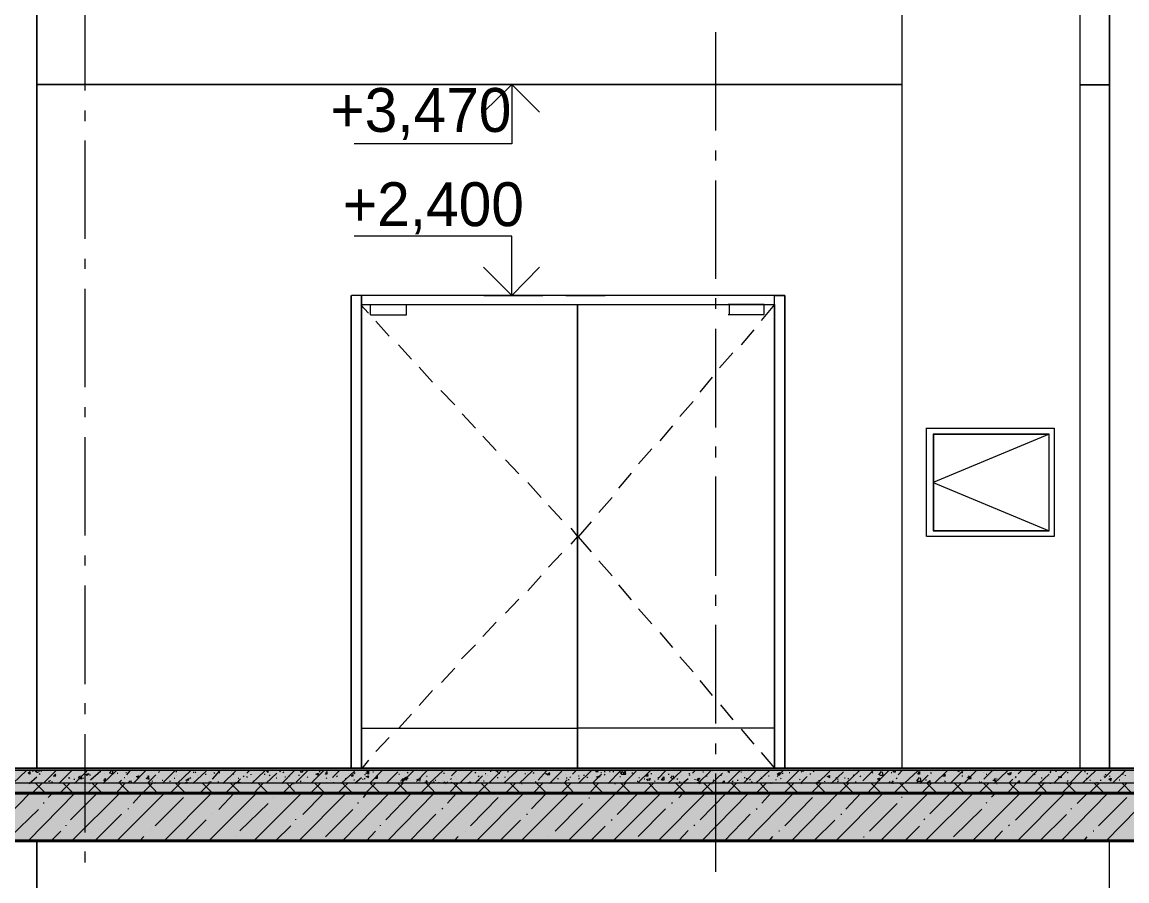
# Model space of a CAD drawing. Header units: millimetres. Extents: x -135211 to 49383, y -8033 to 228499.
# Drawn here: x -37917 to -32306, y 48081 to 52441 of the extents above; entities that cross this region are included whole.
import ezdxf

# ---------------------------------------------------------------- set-up
doc = ezdxf.new("R2010")
doc.units = ezdxf.units.MM
doc.layers.add('PDF _Геометрия', color=7, linetype='Continuous', true_color=0x1d1d1d)
doc.layers.add('PDF _Сплошная заливка', color=7, linetype='Continuous', true_color=0xffffff)
doc.layers.add('PDF _Текст', color=7, linetype='Continuous')

msp = doc.modelspace()

# ---------------------------------------------------------------- hatches: boundary and pattern name
at = {"layer": 'PDF _Сплошная заливка', "transparency": 33554559}
h = msp.add_hatch(color=256, dxfattribs=at)
h.paths.add_polyline_path([(-65546.2, 48285.5), (-65546.2, 48526.4), (-101294, 48526.4), (-101294, 48285.5)])
h.paths.add_polyline_path([(146.8, 48285.5), (146.8, 48526.4), (-22999.7, 48526.4), (-22999.7, 48285.5)])
h.paths.add_polyline_path([(-23351, 48285.5), (-23351, 48526.4), (-26352.2, 48526.4), (-26352.2, 48285.5)])
h.paths.add_polyline_path([(-26398.8, 48285.5), (-26398.8, 48526.4), (-44097.3, 48526.4), (-44097.3, 48285.5)])
h.paths.add_polyline_path([(-45350.3, 48285.5), (-45350.3, 48526.4), (-50899.8, 48526.4), (-50899.8, 48285.5)])
h.paths.add_polyline_path([(-50950.6, 48285.5), (-50950.6, 48526.4), (-65296.5, 48526.4), (-65296.5, 48285.5)])

# ---------------------------------------------------------------- linework, layer by layer
at = {"layer": 'PDF _Геометрия', "color": 7, "lineweight": 9}
for points in [[(-37596.9, 52094.7), (-37596.9, 52594.1)], [(-31901.3, 52535.5), (-29700.3, 52535.5), (-29700.3, 48526.7), (-43897.9, 48526.7)], [(-33446.8, 48652.6), (-33446.8, 52534.5), (-37845.5, 52534.5)], [(-32543.1, 48652.1), (-32543.1, 52534), (-33343.5, 52534)], [(-34394.4, 51890.9), (-34394.4, 52390.4)], [(-35429.7, 52124.3), (-35429.7, 51823.8), (-36230, 51823.8)], [(-35280.6, 52124.1), (-35581, 52124.1)], [(-35227.9, 52124.7), (-35431.1, 52124.7)], [(-34710.3, 52123.3), (-35222.7, 52123.3)], [(-37596.9, 51938), (-37596.9, 51993.1)], [(-37596.9, 51341.2), (-37596.9, 51840.6)], [(-34394.4, 51738.5), (-34394.4, 51789.3)], [(-34394.4, 51137.4), (-34394.4, 51636.9)], [(-35429.7, 51053.3), (-35429.7, 51353.9), (-36230, 51353.9)], [(-37596.9, 51188.7), (-37596.9, 51239.6)], [(-37596.9, 50587.6), (-37596.9, 51087.1)], [(-34094.6, 51052.8), (-34043.4, 51052.8), (-34043.4, 48652.6), (-34043.4, 51052.8), (-36244.5, 51052.8)], [(-36193.1, 48855.5), (-36193.1, 48652.3), (-36193.1, 51006), (-36193.1, 51052.6), (-36243.7, 51052.6)], [(-34096.1, 48653.1), (-34096.1, 51053.3), (-36195.7, 51053.3)], [(-36193.1, 51052.6), (-36193.1, 48652.3)], [(-35271.8, 51051.9), (-35572.2, 51051.9)], [(-35157.8, 51053), (-35428.4, 51053)], [(-34955.9, 51052.3), (-35154.9, 51052.3)], [(-34394.4, 50985), (-34394.4, 51040)], [(-36196.1, 51005.7), (-36158, 50963.4)], [(-36195.7, 51006.7), (-34096.1, 51006.7), (-34163.6, 50926.3)], [(-36193, 48652.2), (-35096.3, 48652.2), (-35096.3, 48855.4), (-35096.3, 51005.9), (-35096.3, 48855.4), (-35096.3, 48652.2)], [(-35096.3, 51005.9), (-36193, 51005.9)], [(-36149.2, 51006.7), (-36149.2, 50955.9)], [(-36146.9, 50955.3), (-35965, 50955.3), (-35965, 51006.1), (-36146.9, 51006.1)], [(-35099.4, 51006.7), (-34096.1, 51006.7), (-34096.1, 48653.1), (-34096.1, 48856.2), (-35099.4, 48856.2)], [(-34331.1, 50956.4), (-34148.7, 50956.4), (-34148.7, 51007.2), (-34331.1, 51007.2)], [(-34324.2, 50954.7), (-34324.2, 51005.5)], [(-36120.7, 50922.3), (-36052.7, 50846.1)], [(-34394.4, 50383.9), (-34394.4, 50883.4)], [(-34201.4, 50879.6), (-34265.2, 50803.3)], [(-36006.1, 50802.7), (-35938.6, 50730.7)], [(-34306.7, 50762), (-34374.6, 50685.8)], [(-35900.9, 50689.6), (-35833.4, 50613.5)], [(-34412, 50639.1), (-34475.6, 50562.9)], [(-35791.1, 50570.1), (-35719.3, 50498.1)], [(-34508.5, 50515), (-34576.3, 50438.8)], [(-37596.9, 50435.2), (-37596.9, 50486)], [(-35681.7, 50451.7), (-35614, 50379.7)], [(-34613.8, 50392.1), (-34677.3, 50315.9)], [(-35576.4, 50338.6), (-35508.7, 50266.7)], [(-33324, 49830.5), (-33324, 50380.9)], [(-33322.3, 50380.4), (-32674.7, 50380.4), (-32674.7, 49830.1), (-33322.3, 49830.1)], [(-33289.3, 49858.9), (-32701, 49858.9), (-32701, 50350), (-33289.3, 50350), (-32701, 50350), (-33289.3, 50350)], [(-33288.9, 50349.8), (-33288.9, 49858.8)], [(-32701, 49858.9), (-32701, 50350)], [(-37596.9, 49834.1), (-37596.9, 50333.6)], [(-34394.4, 50231.5), (-34394.4, 50286.5)], [(-34719, 50274.6), (-34786.7, 50198.4)], [(-35462.5, 50219.1), (-35394.6, 50147.1)], [(-34824.3, 50151.7), (-34887.7, 50075.4)], [(-34394.4, 49630.3), (-34394.4, 50134.1)], [(-35348.5, 50103.7), (-35280.6, 50027.5)], [(-34920.9, 50027.5), (-34988.4, 49951.3)], [(-35243.3, 49986.4), (-35175.3, 49914.5)], [(-35026.1, 49904.6), (-35093.6, 49828.4), (-35026.1, 49752.2)], [(-35130, 49871.4), (-35096.3, 49829.1), (-35130, 49791)], [(-37596.9, 49681.7), (-37596.9, 49732.5)], [(-35175.3, 49745.1), (-35243.3, 49673.2)], [(-34988.4, 49705.8), (-34920.9, 49629.6)], [(-35280.6, 49629.6), (-35348.5, 49553.4)], [(-37596.9, 49080.6), (-37596.9, 49580.1)], [(-34887.7, 49584.4), (-34824.3, 49508.2)], [(-35394.6, 49512.1), (-35462.5, 49440.2)], [(-34394.4, 49477.9), (-34394.4, 49533)], [(-34786.7, 49461.8), (-34719, 49385.6)], [(-35508.7, 49394.7), (-35576.4, 49322.7)], [(-34677.3, 49342.2), (-34613.8, 49266.1)], [(-34394.4, 48881.1), (-34394.4, 49380.6)], [(-35614, 49280.3), (-35685.8, 49208.3)], [(-34576.3, 49219.6), (-34508.5, 49143.4)], [(-35719.3, 49160.4), (-35786.9, 49088.4)], [(-35833.4, 49047.2), (-35900.9, 48971)], [(-34475.6, 49098.3), (-34412, 49022.1)], [(-37596.9, 48928.2), (-37596.9, 48983.3)], [(-34370.4, 48974.5), (-34306.7, 48898.3)], [(-35938.6, 48927.3), (-36006.1, 48855.4)], [(-37596.9, 48327.1), (-37596.9, 48826.6)], [(-35096.3, 48855.4), (-36193, 48855.4)], [(-34265.2, 48851.9), (-34201.4, 48775.7)], [(-36052.7, 48810), (-36120.7, 48737.9)], [(-34394.4, 48724.4), (-34394.4, 48779.5)], [(-34163.6, 48733.5), (-34096.1, 48653.1), (-35099.4, 48653.1)], [(-29700.3, 48526.7), (-29700.3, 48577.5), (-29700.3, 48641), (-29700.3, 48649.5), (-29700.3, 48653.7), (-43897.9, 48653.7)], [(-36158, 48694.3), (-36191.9, 48651.9)], [(-29700.3, 48649.5), (-43897.9, 48649.5)], [(-29700.3, 48641), (-43897.9, 48641)], [(-34394.4, 48127.5), (-34394.4, 48627)], [(-29700.3, 48577.5), (-43897.9, 48577.5)], [(-37307.4, 48284.3), (-38404.1, 48284.3)], [(-37842.6, 45155.1), (-37842.6, 47872.9), (-37842.6, 48283.6), (-37842.6, 45155.1), (-38342.3, 45155.1)], [(-37842.2, 45155), (-32393.9, 45155), (-32393.9, 48283.5), (-37842.2, 48283.5)], [(-37842.2, 47872.8), (-32393.9, 47872.8), (-32393.9, 48283.5)], [(-32797.5, 48285.1), (-33297.1, 48285.1)], [(-37596.9, 48174.7), (-37596.9, 48229.8)]]:
    msp.add_lwpolyline(points, dxfattribs=at)
at = {"layer": 'PDF _Геометрия', "color": 7, "lineweight": 40}
for points in [[(-44096.1, 52535.2), (-26646.9, 52535.2), (-26646.9, 48526.4), (-44096.1, 48526.4)], [(-44096.1, 48285.1), (-26646.9, 48285.1), (-26646.9, 45156.8), (-50648.6, 45156.8)]]:
    msp.add_lwpolyline(points, dxfattribs=at)
at = {"layer": 'PDF _Геометрия', "color": 7, "lineweight": 9}
for points in [[(-37842.6, 52123.2), (-37842.6, 52533.9), (-37842.6, 48651.9)], [(-32393.9, 52533.8), (-32393.9, 52123.2), (-32542.4, 52123.2), (-32393.9, 52123.2), (-32393.9, 48651.8)], [(-33446.8, 52123.9), (-37845.5, 52123.9)], [(-36245.7, 51053), (-36245.7, 48652.8)], [(-32701, 49858.9), (-32701, 50350), (-33289.3, 50104.4), (-32701, 49858.9), (-33289.3, 49858.9)], [(-33288.9, 49858.8), (-33288.9, 50349.8)]]:
    msp.add_lwpolyline(points, close=True, dxfattribs=at)
at = {"layer": 'PDF _Геометрия', "color": 7, "lineweight": 18}
for points in [[(-35429.7, 52124.3), (-35573.7, 51984.6)], [(-35429.3, 52124.2), (-35289.4, 51984.4)], [(-35429.7, 51053.3), (-35573.7, 51197.3)], [(-35429.3, 51053.1), (-35289.4, 51197.1)]]:
    msp.add_lwpolyline(points, dxfattribs=at)
at = {"layer": 'PDF _Геометрия', "lineweight": 9}
for points in [[(-37963.1, 48577.4), (-37895.3, 48640.9)], [(-37880.6, 48575.7), (-37842.6, 48609.5)], [(-37864.3, 48636.3), (-37860.2, 48640.6)], [(-37850.8, 48640.4), (-37842.6, 48631.9)], [(-37846.7, 48639.2), (-37842.6, 48639.2)], [(-37837.9, 48630.6), (-37833.8, 48639.1)], [(-37829.2, 48639), (-37825.1, 48639)], [(-37829.2, 48622.1), (-37825.1, 48626.3)], [(-37820.4, 48640.1), (-37816.3, 48640.1)], [(-37809.3, 48577.1), (-37746.1, 48640.6)], [(-37759, 48615.3), (-37746.1, 48615.3), (-37750.2, 48623.7)], [(-37754.3, 48614), (-37746.1, 48622.5)], [(-37730.4, 48576.4), (-37667.1, 48639.9)], [(-37680, 48601.8), (-37675.9, 48606.1)], [(-37680, 48606.1), (-37675.9, 48601.8)], [(-37653.7, 48597.4), (-37649.6, 48597.4)], [(-37651.5, 48575.5), (-37588.2, 48639.1)], [(-37631.5, 48602.5), (-37623.3, 48615.2)], [(-37627.4, 48601.2), (-37614.5, 48601.2), (-37618.6, 48613.9)], [(-37609.8, 48601.1), (-37605.7, 48605.3)], [(-37596.4, 48623.4), (-37588.2, 48619.1), (-37588.2, 48614.8)], [(-37592.3, 48622), (-37579.4, 48626.3), (-37583.5, 48617.8)], [(-37574.7, 48622), (-37570.6, 48617.7)], [(-37569, 48594.2), (-37518, 48640.8)], [(-37548.4, 48615.6), (-37544.3, 48615.6)], [(-37506.6, 48576.5), (-37439, 48640)], [(-37504.6, 48594), (-37491.6, 48589.7), (-37495.8, 48602.4)], [(-37500.4, 48627.9), (-37500.4, 48627.9)], [(-37499.9, 48592.7), (-37491.6, 48601.2)], [(-37473.6, 48630.5), (-37456.5, 48626.2), (-37456.5, 48638.9)], [(-37473.5, 48630.6), (-37465.3, 48639), (-37469.4, 48639)], [(-37434.3, 48628.4), (-37430.2, 48628.4)], [(-37399.2, 48605.7), (-37395.1, 48605.7)], [(-37390.5, 48632.2), (-37386.4, 48632.2)], [(-37385.9, 48619.3), (-37368.8, 48640.5)], [(-37353.4, 48576.2), (-37289.8, 48639.7)], [(-37337.9, 48610.4), (-37324.9, 48614.6), (-37329.1, 48601.9)], [(-37333.2, 48609.2), (-37324.9, 48600.7)], [(-37289.4, 48602.6), (-37272.3, 48598.4), (-37276.4, 48615.4)], [(-37285.2, 48601.4), (-37272.3, 48614.1)], [(-37279.6, 48576.9), (-37237.2, 48619.2)], [(-37228.4, 48606.4), (-37228.4, 48606.4)], [(-37223.8, 48631.7), (-37219.6, 48636)], [(-37204.3, 48577.1), (-37140.7, 48640.7)], [(-37144.8, 48602.5), (-37140.7, 48602.5)], [(-37136, 48636.3), (-37131.9, 48636.3)], [(-37131.9, 48618.2), (-37131.9, 48618.2)], [(-37129.5, 48576.4), (-37061.7, 48639.8)], [(-37083.5, 48593.4), (-37070.5, 48601.8), (-37074.6, 48589.1)], [(-37065.8, 48606), (-37061.7, 48601.7)], [(-37050.6, 48575.6), (-36982.8, 48639)], [(-37048.3, 48632.4), (-37044.2, 48632.4)], [(-37039.5, 48635.3), (-37035.4, 48631.1)], [(-37026.6, 48614.1), (-37026.6, 48614.1)], [(-36986.9, 48623.3), (-36982.8, 48623.3)], [(-36956.4, 48621.8), (-36956.4, 48621.8)], [(-36950.4, 48597.2), (-36912.6, 48639.5)], [(-36943, 48631.4), (-36938.9, 48627.1)], [(-36916.7, 48631.1), (-36912.6, 48631.1)], [(-36896.9, 48575.2), (-36833.6, 48638.7)], [(-36859.9, 48596.7), (-36859.9, 48596.7)], [(-36851.1, 48638.9), (-36851.1, 48638.9)], [(-36846.5, 48626.2), (-36842.4, 48621.9)], [(-36828.6, 48577.4), (-36807.3, 48598.6)], [(-36820.2, 48602.9), (-36816, 48602.9)], [(-36793.9, 48611.1), (-36789.7, 48615.3)], [(-36776.3, 48606.7), (-36772.2, 48610.9)], [(-36775.8, 48627.8), (-36763.4, 48640.5)], [(-36754.6, 48623.4), (-36754.6, 48619.2)], [(-36751.9, 48576.2), (-36684.4, 48639.7)], [(-36710.8, 48618.8), (-36710.8, 48618.8)], [(-36684.4, 48619.8), (-36684.4, 48624)], [(-36678.1, 48576.8), (-36623, 48627.6)], [(-36675.7, 48639.6), (-36675.7, 48639.6)], [(-36675.2, 48639.5), (-36666.9, 48631), (-36666.9, 48639.5)], [(-36662.3, 48619.4), (-36658.1, 48615.2)], [(-36627.2, 48605.2), (-36623, 48605.2)], [(-36609.6, 48640.1), (-36605.5, 48635.9)], [(-36605.5, 48638.9), (-36605.5, 48638.9)], [(-36598.7, 48575.9), (-36535.3, 48639.4)], [(-36592.1, 48631.4), (-36587.9, 48635.7)], [(-36583.3, 48610.2), (-36579.1, 48610.2)], [(-36561.6, 48614.2), (-36561.6, 48610)], [(-36524.4, 48581.8), (-36465.1, 48641.1)], [(-36513.1, 48618), (-36509, 48618)], [(-36504.3, 48634.8), (-36500.2, 48639)], [(-36503.9, 48634.7), (-36491.4, 48634.7), (-36491.4, 48639)], [(-36469.2, 48610.3), (-36465.1, 48606.1)], [(-36449.7, 48576.8), (-36386.1, 48640.3)], [(-36424.9, 48623.7), (-36412.4, 48627.9), (-36416.6, 48619.4)], [(-36420.8, 48622.5), (-36412.4, 48618.2)], [(-36412.4, 48598.2), (-36412.4, 48598.2)], [(-36407.8, 48636.3), (-36403.7, 48636.3)], [(-36372.7, 48605.1), (-36368.6, 48600.8)], [(-36341, 48605.7), (-36307.1, 48639.5)], [(-36337.6, 48611.4), (-36333.5, 48611.4)], [(-36320.1, 48610), (-36315.9, 48614.2)], [(-36296, 48575.2), (-36228.2, 48638.7)], [(-36276.2, 48601.1), (-36272.1, 48601.1)], [(-36232.3, 48624.2), (-36228.2, 48628.4)], [(-36228.2, 48631.5), (-36228.2, 48627.3)], [(-36227, 48577.3), (-36193.1, 48606.9)], [(-36188.5, 48598.4), (-36184.3, 48598.4)], [(-36179.7, 48601.3), (-36175.5, 48601.3)], [(-36175.5, 48618.3), (-36175.5, 48622.5)], [(-36166.3, 48636.2), (-36158, 48640.4), (-36158, 48623.5), (-36170.5, 48627.8)], [(-36170.5, 48610.8), (-36158, 48615.1), (-36162.2, 48606.6)], [(-36166.3, 48626.6), (-36158, 48639.2)], [(-36166.3, 48609.6), (-36158, 48605.4)], [(-36151.6, 48577.5), (-36087.8, 48640.9)], [(-36135.8, 48634.8), (-36131.7, 48634.8)], [(-36114.1, 48610.4), (-36114.1, 48610.4)], [(-36067.9, 48575.5), (-36008.8, 48634.7)], [(-36004.2, 48623.1), (-36000.1, 48623.1)], [(-35993.1, 48575.9), (-35929.9, 48639.4)], [(-35960.4, 48628.2), (-35956.2, 48632.4)], [(-35960.4, 48602.8), (-35956.2, 48602.8)], [(-35914.6, 48586.1), (-35859.7, 48641.1)], [(-35911.9, 48598), (-35903.5, 48589.5)], [(-35907.3, 48596.7), (-35894.8, 48600.9), (-35899, 48588.2)], [(-35886, 48638.9), (-35886, 48638.9)], [(-35863.9, 48613.3), (-35859.7, 48613.3)], [(-35848.2, 48576.8), (-35780.7, 48640.3)], [(-35776.1, 48627.5), (-35771.9, 48627.5)], [(-35741, 48596.3), (-35736.8, 48600.6)], [(-35735.6, 48615.4), (-35710.5, 48640.8)], [(-35719.3, 48611.2), (-35719.3, 48611.2)], [(-35710.5, 48597.3), (-35710.5, 48597.3)], [(-35695, 48576.5), (-35631.5, 48640.1)], [(-35684.2, 48640.5), (-35684.2, 48640.5)], [(-35618.2, 48632.5), (-35614, 48628.4)], [(-35617.2, 48576), (-35578.9, 48614.1)], [(-35600.6, 48610.1), (-35596.5, 48614.3)], [(-35565.6, 48626.6), (-35561.4, 48626.6)], [(-35552.6, 48618.1), (-35552.6, 48618.1)], [(-35545.9, 48577.5), (-35482.4, 48640.9)], [(-35539.2, 48639.1), (-35535, 48639.1)], [(-35512.9, 48641.2), (-35508.7, 48641.2)], [(-35508.3, 48639.9), (-35499.9, 48631.4)], [(-35504.1, 48632.6), (-35499.9, 48641.1)], [(-35504.1, 48606.1), (-35499.9, 48606.1)], [(-35495.4, 48628.3), (-35491.2, 48628.3)], [(-35471.2, 48576.7), (-35403.4, 48640.1)], [(-35464.8, 48609.9), (-35464.8, 48605.7)], [(-35451.5, 48636.4), (-35447.3, 48636.4)], [(-35412.2, 48619.1), (-35412.2, 48619.1)], [(-35392.3, 48575.9), (-35324.5, 48639.4)], [(-35363.8, 48627), (-35359.6, 48622.8)], [(-35350.8, 48631.2), (-35350.8, 48631.2)], [(-35319.9, 48626.6), (-35315.7, 48630.8)], [(-35296.3, 48593.3), (-35254.3, 48639.9)], [(-35258.5, 48627.2), (-35254.3, 48627.2)], [(-35253.9, 48624.1), (-35245.5, 48619.8)], [(-35249.3, 48622.7), (-35236.7, 48631.2)], [(-35240.9, 48618.5), (-35236.7, 48627)], [(-35239, 48575.6), (-35175.3, 48639.1)], [(-35197.1, 48601.2), (-35192.8, 48601.2)], [(-35157.8, 48622), (-35157.8, 48622)], [(-35153.2, 48605), (-35149, 48605)], [(-35140.2, 48593.4), (-35140.2, 48597.6)], [(-35135.6, 48606), (-35131.4, 48610.2)], [(-35122, 48623.9), (-35105.1, 48640.8)], [(-35093.6, 48576.5), (-35026.1, 48640)], [(-35091.8, 48615.2), (-35087.6, 48615.2)], [(-35091.8, 48602.5), (-35087.6, 48598.3)], [(-35065.5, 48618), (-35061.2, 48618)], [(-35047.9, 48605.1), (-35043.7, 48609.3)], [(-35019.9, 48577.2), (-34973.5, 48623.8)], [(-35008.6, 48639.8), (-35008.6, 48639.8)], [(-35004, 48636.7), (-34999.8, 48640.9)], [(-35003.7, 48636.6), (-34991, 48636.6), (-34995.3, 48640.8)], [(-34999.5, 48611.2), (-34991, 48607)], [(-34994.9, 48609.9), (-34982.3, 48614.2), (-34986.5, 48605.7)], [(-34982.3, 48618.4), (-34982.3, 48614.2)], [(-34977.7, 48632.2), (-34973.5, 48632.2)], [(-34973.5, 48615.3), (-34973.5, 48615.3)], [(-34960.2, 48636.3), (-34955.9, 48636.3)], [(-34960.2, 48619.3), (-34955.9, 48623.6)], [(-34940.3, 48576.2), (-34877, 48639.7)], [(-34933.8, 48636), (-34929.6, 48636)], [(-34916.3, 48635.9), (-34912.1, 48635.9)], [(-34881.2, 48635.5), (-34877, 48631.3)], [(-34881.2, 48611.3), (-34877, 48611.3)], [(-34876.7, 48623.9), (-34868.2, 48636.6), (-34872.4, 48632.4)], [(-34872.1, 48622.6), (-34859.4, 48622.6), (-34863.7, 48635.3)], [(-34867.6, 48623.7), (-34850.7, 48623.7), (-34854.9, 48640.6)], [(-34863.3, 48622.5), (-34850.7, 48639.5)], [(-34861.4, 48575.5), (-34798, 48638.9)], [(-34819.8, 48630.7), (-34815.6, 48630.7)], [(-34791.3, 48577.1), (-34727.8, 48640.6)], [(-34784.7, 48606.1), (-34780.5, 48606.1)], [(-34758.4, 48598.6), (-34754.1, 48598.6)], [(-34749.3, 48615.3), (-34736.6, 48615.3), (-34740.8, 48623.8)], [(-34745.1, 48614.1), (-34736.6, 48622.6)], [(-34745.1, 48598.4), (-34736.6, 48589.9)], [(-34740.5, 48597.1), (-34727.8, 48601.4), (-34732.1, 48588.6)], [(-34723.3, 48626.7), (-34719, 48626.7)], [(-34688.2, 48606.4), (-34684, 48606.4)], [(-34688.2, 48597.8), (-34684, 48597.8)], [(-34686.9, 48601.8), (-34648.9, 48639.9)], [(-34684, 48600.9), (-34684, 48600.9)], [(-34637.7, 48575.6), (-34569.9, 48639.1)], [(-34635.5, 48623.9), (-34631.3, 48623.9)], [(-34622.2, 48602.6), (-34613.8, 48615.3)], [(-34617.7, 48601.4), (-34605, 48601.4), (-34609.2, 48614)], [(-34596.2, 48610.9), (-34596.2, 48610.9)], [(-34591.7, 48601.1), (-34587.4, 48596.9)], [(-34569.9, 48617.9), (-34569.9, 48617.9)], [(-34564.5, 48576.4), (-34534.8, 48601.9)], [(-34534.8, 48618.7), (-34534.8, 48618.7)], [(-34530.3, 48627.1), (-34526, 48627.1)], [(-34526, 48615.6), (-34526, 48619.9)], [(-34512.4, 48628.1), (-34499.7, 48640.8)], [(-34508.5, 48623.9), (-34508.5, 48623.9)], [(-34499.7, 48598.4), (-34499.7, 48594.2)], [(-34484.4, 48575.3), (-34420.7, 48638.8)], [(-34477.6, 48602.4), (-34473.4, 48598.1)], [(-34460.1, 48635), (-34455.8, 48635)], [(-34442.5, 48614.7), (-34438.3, 48614.7)], [(-34414.5, 48577.1), (-34359.3, 48627.9)], [(-34412, 48635.7), (-34412, 48635.7)], [(-34368.1, 48618.3), (-34368.1, 48614.1)], [(-34341.8, 48609.6), (-34341.8, 48609.6)], [(-34335.3, 48576.2), (-34271.6, 48639.7)], [(-34333, 48639.1), (-34333, 48639.1)], [(-34332.7, 48639), (-34324.2, 48630.6)], [(-34328.5, 48631.8), (-34324.2, 48640.2)], [(-34267, 48635.4), (-34262.8, 48635.4)], [(-34252.1, 48579.7), (-34192.6, 48638.9)], [(-34249.5, 48605.6), (-34245.3, 48605.6)], [(-34236.5, 48598.2), (-34236.5, 48602.5)], [(-34223.2, 48596.9), (-34218.9, 48592.7)], [(-34189.9, 48577.1), (-34122.4, 48640.6)], [(-34166.3, 48609), (-34166.3, 48609)], [(-34161.8, 48602.8), (-34157.5, 48602.8)], [(-34140, 48614.2), (-34140, 48614.2)], [(-34126.7, 48614), (-34122.4, 48614)], [(-34122.4, 48615.2), (-34122.4, 48615.2)], [(-34087.3, 48592.5), (-34087.3, 48596.8)], [(-34082.5, 48623.2), (-34069.8, 48631.6), (-34074, 48618.9)], [(-34082, 48611.5), (-34052.2, 48641.1)], [(-34078.3, 48622), (-34069.8, 48617.8)], [(-34065.3, 48624.3), (-34061, 48624.3)], [(-34065.3, 48603.1), (-34061, 48598.8)], [(-34056.5, 48628.4), (-34052.2, 48628.4)], [(-34036.6, 48576.9), (-33973.3, 48640.4)], [(-34021.4, 48632.3), (-34017.1, 48632.3)], [(-33968.7, 48597.9), (-33964.5, 48593.7)], [(-33963.5, 48577.6), (-33929.4, 48611.4)], [(-33960, 48634.8), (-33955.7, 48639)], [(-33951.2, 48640.1), (-33946.9, 48640.1)], [(-33916.1, 48624), (-33911.8, 48624)], [(-33898.6, 48635.3), (-33894.3, 48639.6)], [(-33878.7, 48575.3), (-33815.3, 48638.8)], [(-33828.1, 48611.5), (-33815.3, 48615.7), (-33819.6, 48607.3)], [(-33823.9, 48610.3), (-33815.3, 48606.1)], [(-33808.6, 48575.8), (-33745.1, 48635)], [(-33784.5, 48602.7), (-33780.2, 48607)], [(-33775.7, 48598.4), (-33771.5, 48598.4)], [(-33740.6, 48605.3), (-33736.4, 48605.3)], [(-33733.9, 48576.2), (-33666.2, 48639.7)], [(-33723.1, 48600.9), (-33718.8, 48600.9)], [(-33696.8, 48615.7), (-33692.5, 48620)], [(-33661.7, 48611.2), (-33657.4, 48615.4)], [(-33646.7, 48589.4), (-33596, 48640.2)], [(-33639.8, 48623.7), (-33639.8, 48623.7)], [(-33600.3, 48627.5), (-33596, 48631.7)], [(-33580.6, 48575.9), (-33517, 48639.4)], [(-33573.7, 48598.7), (-33560.9, 48602.9), (-33565.2, 48590.2)], [(-33569.4, 48597.5), (-33560.9, 48589.1)], [(-33564.9, 48619.8), (-33552.1, 48636.7)], [(-33560.4, 48618.5), (-33543.3, 48618.5), (-33547.6, 48635.5)], [(-33547.6, 48627), (-33543.3, 48627)], [(-33503.7, 48632), (-33499.5, 48632)], [(-33490.7, 48634.9), (-33490.7, 48639.2)], [(-33490.5, 48634.9), (-33481.9, 48634.9), (-33481.9, 48639.1)], [(-33477.4, 48600.9), (-33473.1, 48605.1)], [(-33468.2, 48619.9), (-33446.8, 48641.1)], [(-33435.8, 48576.8), (-33367.8, 48640.3)], [(-33371.9, 48589.4), (-33359.1, 48606.3)], [(-33367.5, 48588.2), (-33350.3, 48588.2), (-33354.6, 48605.1)], [(-33357.5, 48576.3), (-33315.2, 48618.7)], [(-33328.3, 48606), (-33324, 48610.3)], [(-33301.9, 48627), (-33297.7, 48631.2)], [(-33282.5, 48576.6), (-33218.7, 48640.1)], [(-33253.8, 48601.1), (-33253.8, 48601.1)], [(-33240.3, 48614.7), (-33227.5, 48614.7), (-33231.8, 48623.2)], [(-33236.1, 48613.6), (-33227.5, 48622)], [(-33231.8, 48617.8), (-33227.5, 48617.8)], [(-33203, 48575.8), (-33139.7, 48639.3)], [(-33165.9, 48640.6), (-33157.3, 48636.4), (-33157.3, 48640.6)], [(-33144, 48630.8), (-33139.7, 48630.8)], [(-33144, 48613.9), (-33139.7, 48613.9)], [(-33132.8, 48577.4), (-33069.5, 48640.9)], [(-33122.2, 48605.2), (-33122.2, 48605.2)], [(-33113.2, 48602), (-33104.6, 48614.7)], [(-33108.7, 48600.8), (-33095.9, 48600.8), (-33100.2, 48613.4)], [(-33095.9, 48621.9), (-33095.9, 48621.9)], [(-33034.4, 48632.1), (-33034.4, 48632.1)], [(-33033, 48597.9), (-32990.6, 48640.2)], [(-33021.2, 48622.3), (-33016.9, 48622.3)], [(-32985.9, 48593.4), (-32973, 48589.2), (-32977.3, 48601.9)], [(-32981.6, 48592.3), (-32973, 48600.7)], [(-32979.3, 48575.9), (-32911.6, 48639.4)], [(-32968.5, 48598.8), (-32964.2, 48598.8)], [(-32911.4, 48627.8), (-32902.8, 48619.3)], [(-32907, 48626.6), (-32894, 48630.8), (-32898.4, 48618.1)], [(-32906.2, 48576.8), (-32885.3, 48598)], [(-32876.5, 48602.1), (-32876.5, 48602.1)], [(-32872, 48610.5), (-32867.7, 48610.5)], [(-32872, 48605.1), (-32867.7, 48609.4)], [(-32858, 48624.1), (-32841.4, 48641)], [(-32825.9, 48575.7), (-32762.4, 48639.1)], [(-32788.8, 48639.4), (-32788.8, 48635.2)], [(-32784.3, 48623.5), (-32780, 48623.5)], [(-32775.5, 48623.5), (-32771.2, 48619.2)], [(-32751.6, 48576.2), (-32701, 48622.8)], [(-32740.4, 48605), (-32736.1, 48605)], [(-32701, 48611.3), (-32701, 48611.3)], [(-32696.6, 48635.4), (-32692.2, 48631.2)], [(-32692.2, 48636.5), (-32692.2, 48640.8)], [(-32692.2, 48636.5), (-32692.2, 48636.5)], [(-32676.8, 48576.6), (-32613.3, 48640)], [(-32665.9, 48639.4), (-32665.9, 48635.2)], [(-32635.1, 48619.1), (-32630.8, 48619.1)], [(-32608.8, 48632.6), (-32604.5, 48628.4)], [(-32597.9, 48575.8), (-32534.3, 48639.3)], [(-32532.1, 48577.4), (-32464.1, 48640.9)], [(-32521.1, 48636.1), (-32516.8, 48636.1)], [(-32512.3, 48597.8), (-32508, 48602.1)], [(-32508, 48627.5), (-32508, 48623.2)], [(-32420.3, 48610.9), (-32420.3, 48615.1)], [(-32419.2, 48605.2), (-32385.2, 48639)], [(-32415.8, 48623.5), (-32411.5, 48619.3)], [(-32398.1, 48597.8), (-32385.2, 48602.1), (-32389.5, 48589.4)], [(-32393.9, 48614.8), (-32393.9, 48610.6)], [(-32393.8, 48596.7), (-32385.2, 48588.2)], [(-32378.7, 48577.1), (-32315, 48640.6)], [(-32328.1, 48622.7), (-32323.7, 48626.9)], [(-32315, 48618.3), (-32315, 48614.1)], [(-37867.2, 48524.6), (-37816.3, 48575.4)], [(-37864.3, 48577.1), (-37860.2, 48581.3)], [(-37798.7, 48526.9), (-37849.7, 48577.6)], [(-37833.8, 48576.8), (-37833.8, 48576.8)], [(-37833.8, 48576.8), (-37833.8, 48576.8)], [(-37781.2, 48589), (-37781.2, 48584.8)], [(-37776.5, 48590.1), (-37772.4, 48590.1)], [(-37767.7, 48584.6), (-37763.6, 48584.6)], [(-37726.9, 48525.6), (-37675.9, 48576.4)], [(-37658.4, 48526.7), (-37709.4, 48577.5)], [(-37586.6, 48525.4), (-37535.5, 48576.3)], [(-37574.7, 48575.4), (-37570.6, 48579.6)], [(-37509.2, 48525.2), (-37560.3, 48576)], [(-37441.6, 48525.2), (-37395.1, 48576)], [(-37429.7, 48576.2), (-37412.7, 48593.2)], [(-37368.8, 48525), (-37419.4, 48575.8)], [(-37408, 48580.4), (-37403.9, 48580.4)], [(-37377, 48581.2), (-37368.8, 48589.7)], [(-37373, 48579.9), (-37360, 48579.9), (-37364.2, 48588.4)], [(-37316.2, 48593.4), (-37316.2, 48593.4)], [(-37305.4, 48526.3), (-37254.7, 48577.1)], [(-37228.4, 48524.8), (-37274.9, 48575.6)], [(-37254.7, 48585.6), (-37254.7, 48589.7)], [(-37245.4, 48576.9), (-37237.2, 48581.1), (-37237.2, 48576.9)], [(-37206.2, 48592.3), (-37202.1, 48592.3)], [(-37167, 48588.9), (-37167, 48584.6)], [(-37165.1, 48526.1), (-37114.4, 48576.8)], [(-37088, 48525.8), (-37138.8, 48576.6)], [(-37087.5, 48594.6), (-37079.3, 48590.4)], [(-37087.5, 48575.3), (-37079.3, 48583.8)], [(-37079.3, 48576.5), (-37083.4, 48585)], [(-37016, 48524.6), (-36965.2, 48575.4)], [(-36947.7, 48525.6), (-36998.4, 48576.4)], [(-36969.3, 48585), (-36965.2, 48585)], [(-36960.6, 48581.9), (-36956.4, 48586.2)], [(-36921.3, 48585.8), (-36921.3, 48581.6)], [(-36884.4, 48526.9), (-36833.6, 48577.7)], [(-36807.3, 48526.6), (-36858.1, 48577.4)], [(-36855.3, 48576.6), (-36851.1, 48576.6)], [(-36833.1, 48581.8), (-36824.8, 48577.6)], [(-36828.5, 48580.5), (-36816, 48584.8), (-36820.2, 48576.3)], [(-36811.4, 48581.6), (-36807.3, 48581.6)], [(-36741.2, 48589.4), (-36737.1, 48589.4)], [(-36740, 48526.7), (-36693.2, 48577.5)], [(-36666.9, 48526.4), (-36717.8, 48577.2)], [(-36596.7, 48577.7), (-36596.7, 48577.7)], [(-36595, 48525.2), (-36544, 48576)], [(-36526.5, 48526.2), (-36573.4, 48577)], [(-36539.4, 48575.9), (-36535.3, 48575.9)], [(-36504.3, 48585.2), (-36500.2, 48589.4)], [(-36454.7, 48525), (-36403.7, 48575.8)], [(-36438.8, 48594.3), (-36438.8, 48594.3)], [(-36377.3, 48524.7), (-36428.4, 48575.5)], [(-36372.7, 48576.7), (-36368.6, 48580.9)], [(-36351, 48592.2), (-36351, 48592.2)], [(-36337.6, 48580.5), (-36333.5, 48580.5)], [(-36313.8, 48526), (-36263.3, 48576.8)], [(-36237, 48524.6), (-36287.5, 48575.4)], [(-36232.3, 48594.6), (-36228.2, 48594.6)], [(-36173.5, 48525.8), (-36122.9, 48576.6)], [(-36096.6, 48525.6), (-36147.2, 48576.3)], [(-36140.4, 48576.8), (-36140.4, 48576.8)], [(-36087.8, 48593.2), (-36087.8, 48593.2)], [(-36043.9, 48588.5), (-36043.9, 48588.5)], [(-36033.2, 48526.8), (-35982.5, 48577.6)], [(-35956.2, 48525.4), (-36006.9, 48576.1)], [(-35995.5, 48589.2), (-35991.3, 48589.2)], [(-35921.1, 48575.8), (-35921.1, 48575.8)], [(-35894.8, 48584), (-35894.8, 48584)], [(-35892.9, 48526.6), (-35842.1, 48577.4)], [(-35872.2, 48581.8), (-35859.7, 48581.8), (-35863.9, 48590.3)], [(-35868, 48580.6), (-35859.7, 48589.1)], [(-35815.8, 48525.2), (-35862.4, 48576)], [(-35828.8, 48581.5), (-35824.6, 48585.7)], [(-35820, 48592.9), (-35815.8, 48592.9)], [(-35802.4, 48580), (-35798.3, 48580)], [(-35780.7, 48589.5), (-35780.7, 48589.5)], [(-35780.3, 48575.5), (-35771.9, 48584), (-35771.9, 48575.5)], [(-35766.9, 48575.4), (-35754.4, 48583.8)], [(-35748.4, 48526.4), (-35701.7, 48577.2)], [(-35741, 48577.5), (-35736.8, 48581.8), (-35736.8, 48577.5)], [(-35675.4, 48526.2), (-35726.3, 48577)], [(-35714.7, 48577.3), (-35710.5, 48577.3)], [(-35688.4, 48581.3), (-35684.2, 48581.3)], [(-35657.5, 48580.9), (-35649.1, 48576.7)], [(-35652.9, 48579.7), (-35640.3, 48583.9), (-35644.5, 48575.4)], [(-35603.5, 48524.9), (-35552.6, 48575.7)], [(-35600.6, 48590.1), (-35596.5, 48594.3)], [(-35535, 48526), (-35586, 48576.7)], [(-35574.3, 48589.8), (-35570.1, 48589.8)], [(-35463.2, 48524.8), (-35412.2, 48575.5)], [(-35385.9, 48524.5), (-35436.9, 48575.3)], [(-35381.3, 48576.4), (-35377.1, 48576.4)], [(-35330.6, 48446.4), (-35254.3, 48526.8), (-35305.3, 48577.5)], [(-35322.9, 48525.7), (-35271.8, 48576.6)], [(-35311.1, 48584.1), (-35306.9, 48584.1)], [(-35311.1, 48579.9), (-35306.9, 48579.9)], [(-35232.2, 48580.4), (-35227.9, 48584.6)], [(-35192.8, 48581.2), (-35192.8, 48581.2)], [(-35182, 48525.6), (-35131.4, 48576.4)], [(-35165.8, 48576.5), (-35149, 48593.5)], [(-35113.9, 48526.6), (-35160.2, 48577.4)], [(-35037.4, 48525.4), (-34991, 48576.2)], [(-34964.7, 48525.1), (-35015.4, 48575.9)], [(-34907.5, 48575.3), (-34903.3, 48575.3)], [(-34901.3, 48526.3), (-34850.7, 48577.1)], [(-34824.3, 48524.9), (-34875, 48575.7)], [(-34872.4, 48577.3), (-34868.2, 48577.3)], [(-34793.5, 48588.1), (-34789.2, 48588.1)], [(-34784.7, 48586.1), (-34780.5, 48586.1)], [(-34761, 48526.1), (-34710.3, 48577)], [(-34684, 48525.9), (-34734.7, 48576.7)], [(-34705.7, 48585.3), (-34701.5, 48589.6)], [(-34612, 48524.7), (-34561.1, 48575.5)], [(-34543.6, 48525.7), (-34594.4, 48576.5)], [(-34578.7, 48585.3), (-34578.7, 48581.1)], [(-34486.1, 48581.2), (-34473.4, 48585.5), (-34477.6, 48577), (-34473.4, 48581.2), (-34473.4, 48577)], [(-34481.9, 48580), (-34473.4, 48575.8)], [(-34471.6, 48524.5), (-34420.7, 48575.3)], [(-34403.2, 48526.7), (-34454.1, 48577.5)], [(-34416.2, 48576.4), (-34412, 48576.4)], [(-34407.4, 48594.4), (-34403.2, 48590.2)], [(-34394.4, 48580.5), (-34394.4, 48580.5)], [(-34354.8, 48585.5), (-34350.5, 48585.5)], [(-34335.9, 48526.8), (-34289.1, 48577.5)], [(-34324.2, 48589.4), (-34324.2, 48589.4)], [(-34324.2, 48579.8), (-34324.2, 48575.5)], [(-34262.8, 48526.5), (-34313.8, 48577.3)], [(-34310.9, 48589.3), (-34306.7, 48585)], [(-34284.6, 48593.3), (-34280.3, 48593.3)], [(-34232, 48576.9), (-34227.7, 48581.2), (-34227.7, 48576.9)], [(-34214.4, 48585.2), (-34210.2, 48581)], [(-34191, 48525.3), (-34140, 48576.1)], [(-34122.4, 48526.3), (-34169.2, 48577.1)], [(-34117.9, 48580.1), (-34113.6, 48575.9)], [(-34113.4, 48576.9), (-34104.9, 48581.2)], [(-34050.1, 48525.1), (-33999.6, 48575.9)], [(-34025.9, 48577.4), (-34025.9, 48577.4)], [(-33973.3, 48524.9), (-34023.8, 48575.6)], [(-33960, 48575.5), (-33955.7, 48579.7)], [(-33909.8, 48526.1), (-33859.2, 48576.9)], [(-33832.9, 48524.7), (-33883.5, 48575.5)], [(-33881, 48580.1), (-33876.7, 48584.4)], [(-33841.6, 48588.3), (-33841.6, 48584.1)], [(-33775.7, 48588.7), (-33771.5, 48584.5)], [(-33769.5, 48525.9), (-33718.8, 48576.7)], [(-33692.5, 48525.7), (-33743.2, 48576.5)], [(-33683.7, 48586), (-33683.7, 48581.8)], [(-33657.4, 48576.1), (-33657.4, 48576.1)], [(-33624.9, 48525.7), (-33578.4, 48576.5)], [(-33552.1, 48525.5), (-33602.8, 48576.3)], [(-33582.7, 48579.6), (-33578.4, 48575.3)], [(-33512.5, 48581.2), (-33508.2, 48585.4)], [(-33503.5, 48575.7), (-33490.7, 48588.4)], [(-33495, 48576.8), (-33490.7, 48576.8)], [(-33488.8, 48526.7), (-33438, 48577.5)], [(-33411.7, 48525.3), (-33458.2, 48576.1)], [(-33420.5, 48594.3), (-33420.5, 48594.3)], [(-33372.1, 48585.3), (-33367.8, 48585.3)], [(-33348.5, 48526.5), (-33297.7, 48577.3)], [(-33328.3, 48594.5), (-33324, 48594.5)], [(-33271.3, 48526.2), (-33322.2, 48577.1)], [(-33231.8, 48589.4), (-33227.5, 48585.1)], [(-33199.4, 48525.1), (-33148.5, 48575.9)], [(-33130.9, 48526.1), (-33181.9, 48576.8)], [(-33166, 48576), (-33166, 48576)], [(-33166, 48576), (-33166, 48576)], [(-33059.1, 48524.9), (-33008.1, 48575.7)], [(-33056.3, 48584.6), (-33052, 48584.6)], [(-33047.5, 48580.3), (-33043.2, 48584.5)], [(-32981.8, 48524.6), (-33032.8, 48575.4)], [(-32977.3, 48583.8), (-32973, 48583.8)], [(-32968.5, 48576.4), (-32964.2, 48576.4)], [(-32920.4, 48580.2), (-32920.4, 48580.2)], [(-32914.5, 48524.7), (-32867.7, 48575.5)], [(-32850.2, 48526.8), (-32901.3, 48577.6)], [(-32863.1, 48581.9), (-32850.2, 48581.9), (-32854.5, 48590.4)], [(-32858.8, 48580.7), (-32850.2, 48589.2)], [(-32854.5, 48588), (-32850.2, 48588)], [(-32777.9, 48525.7), (-32727.3, 48576.5)], [(-32709.8, 48526.7), (-32756.6, 48577.5)], [(-32722.9, 48576.4), (-32718.6, 48580.6), (-32718.6, 48576.4)], [(-32696.6, 48577.3), (-32692.2, 48577.3)], [(-32637.6, 48525.5), (-32587, 48576.3)], [(-32560.6, 48525.3), (-32611.3, 48576)], [(-32608.8, 48586.1), (-32604.5, 48590.3)], [(-32604.5, 48577.6), (-32604.5, 48577.6)], [(-32497.3, 48526.4), (-32446.6, 48577.3)], [(-32494.8, 48592.3), (-32490.4, 48592.3)], [(-32420.3, 48525.1), (-32471, 48575.8)], [(-32459.7, 48581.6), (-32455.3, 48581.6)], [(-32450.9, 48576.1), (-32446.6, 48576.1)], [(-32437.8, 48589.9), (-32437.8, 48594.1)], [(-32356.9, 48526.3), (-32306.2, 48577)], [(-32345.6, 48594.3), (-32341.3, 48594.3)], [(-32279.9, 48526), (-32330.6, 48576.8)], [(-38114.6, 48285.2), (-37877.7, 48526.5)], [(-37886.4, 48285.3), (-37649.6, 48526.6)], [(-37784.7, 48505.4), (-37763.6, 48526.6)], [(-37671.1, 48391.2), (-37535.5, 48526.7)], [(-37663, 48285.5), (-37421.5, 48526.7)], [(-37434.8, 48285.6), (-37193.3, 48526.9)], [(-37353.9, 48476), (-37307.4, 48526.8)], [(-37240.7, 48360.8), (-37096.8, 48504.7)], [(-37197.9, 48283.2), (-36956.4, 48524.5)], [(-36969.8, 48283.3), (-36728.3, 48524.6)], [(-36918.6, 48444.1), (-36842.4, 48524.5)], [(-36741.7, 48283.5), (-36500.2, 48524.8)], [(-36640.6, 48505), (-36640.6, 48505)], [(-36513.5, 48283.6), (-36272.1, 48524.9)], [(-36491.8, 48419), (-36386.1, 48524.8)], [(-36289.9, 48285), (-36052.7, 48526.3)], [(-36183.4, 48505.1), (-36166.8, 48526.2)], [(-36069.9, 48390.9), (-35938.6, 48526.4)], [(-36061.8, 48285.2), (-35824.6, 48526.5)], [(-35837.8, 48285.3), (-35596.5, 48526.6)], [(-35757.2, 48475.7), (-35710.5, 48526.5)], [(-35639.6, 48360.5), (-35499.9, 48504.5)], [(-35609.6, 48285.4), (-35368.3, 48526.7)], [(-35381.5, 48285.6), (-35140.2, 48526.8)], [(-35144.5, 48283.2), (-34903.3, 48524.5)], [(-35039.1, 48503.4), (-35034.9, 48503.4)], [(-34916.4, 48283.4), (-34675.2, 48524.6)], [(-34894.9, 48418.8), (-34789.2, 48524.5)], [(-34688.2, 48283.5), (-34447.1, 48524.8)], [(-34582.3, 48503.5), (-34561.1, 48524.7)], [(-34472.8, 48390.6), (-34341.8, 48526.1)], [(-34464.5, 48284.9), (-34227.7, 48526.2)], [(-34236.3, 48285), (-33999.6, 48526.3)], [(-34160.5, 48475.4), (-34113.6, 48526.2)], [(-34042.6, 48360.3), (-33903.1, 48504.2)], [(-34008.8, 48285.1), (-33771.5, 48526.4)], [(-33784.8, 48285.2), (-33543.3, 48526.6)], [(-33733.7, 48446.1), (-33657.4, 48526.5)], [(-33556.7, 48285.4), (-33315.2, 48526.7)], [(-33451.1, 48505.6), (-33446.8, 48505.6)], [(-33328.5, 48285.5), (-33087.1, 48526.8)], [(-33306.7, 48420.9), (-33201.1, 48526.7)], [(-33091.5, 48283.2), (-32850.2, 48524.5)], [(-32993.9, 48505.7), (-32973, 48526.9)], [(-32871.7, 48389.1), (-32736.1, 48524.6)], [(-32863.3, 48283.4), (-32622.1, 48524.7)], [(-32639.6, 48284.7), (-32402.7, 48526)], [(-32558.7, 48473.9), (-32508, 48524.8)], [(-32450.4, 48361.2), (-32306.2, 48505.1)], [(-32411.4, 48284.9), (-32174.6, 48526.1)], [(-37977.8, 48304.7), (-37833.8, 48444.3)], [(-37807.5, 48474.9), (-37807.5, 48479.2)], [(-37377.6, 48444.6), (-37377.6, 48448.9)], [(-36810.8, 48334.7), (-36666.9, 48474.4)], [(-36376.8, 48304.4), (-36237, 48444.1)], [(-36210.6, 48474.7), (-36210.6, 48478.9)], [(-35784.9, 48445.6), (-35780.7, 48449.8)], [(-35209.7, 48334.4), (-35070, 48474.1)], [(-34788.5, 48306.7), (-34648.9, 48446.3)], [(-34618, 48475.6), (-34613.8, 48479.8)], [(-34188.1, 48445.3), (-34183.8, 48449.5)], [(-33612.6, 48334.2), (-33473.1, 48473.9)], [(-33187, 48305.1), (-33043.2, 48444.8)], [(-33021.2, 48475.3), (-33016.9, 48479.6)], [(-32591.3, 48445), (-32587, 48449.3)], [(-37547.8, 48285.3), (-37412.7, 48420.8)], [(-37088.4, 48284.6), (-36982.8, 48390.5)], [(-36956.4, 48421.1), (-36956.4, 48421.1)], [(-36526.5, 48390.7), (-36526.5, 48395)], [(-35947.3, 48285.1), (-35815.8, 48420.5)], [(-35491.5, 48284.4), (-35385.9, 48390.2)], [(-35355, 48419.5), (-35350.8, 48419.5)], [(-34925.1, 48389.2), (-34920.9, 48393.4)], [(-34350.1, 48284.8), (-34218.9, 48420.3)], [(-33895.1, 48284.1), (-33789, 48389.9)], [(-33758.2, 48419.3), (-33753.9, 48419.3)], [(-33337, 48391.4), (-33332.8, 48395.6)], [(-32749.1, 48283.3), (-32613.3, 48418.8)], [(-37770.7, 48283.6), (-37719.8, 48334.3)], [(-37693.4, 48360.7), (-37693.4, 48365)], [(-37263.5, 48334.6), (-37263.5, 48334.6)], [(-36629.3, 48284), (-36552.8, 48360.1)], [(-36169.4, 48283.3), (-36122.9, 48334.1)], [(-36096.6, 48360.5), (-36096.6, 48364.7)], [(-35666.6, 48334.4), (-35666.6, 48334.4)], [(-35031.9, 48283.7), (-34955.9, 48359.9)], [(-34581.4, 48285.5), (-34534.8, 48336.3)], [(-34503.9, 48361.4), (-34499.7, 48365.6)], [(-34074, 48335.3), (-34069.8, 48335.3)], [(-33435, 48283.5), (-33359.1, 48359.7)], [(-32984.7, 48285.3), (-32937.9, 48336)], [(-32907.1, 48361.1), (-32902.8, 48365.3)], [(-32477.2, 48335.1), (-32472.9, 48335.1)], [(-37319.8, 48285.4), (-37298.6, 48306.6)], [(-36833.6, 48304.3), (-36833.6, 48304.3)], [(-35722.7, 48285.1), (-35701.7, 48306.3)], [(-35245.5, 48306.6), (-35245.5, 48306.6)], [(-34121.9, 48284.9), (-34104.9, 48306)], [(-33644.1, 48305), (-33639.8, 48305)], [(-32524.7, 48284.6), (-32508, 48305.7)]]:
    msp.add_lwpolyline(points, dxfattribs=at)
for points in [[(-37877.7, 48636.5), (-37877.7, 48623.8), (-37885.9, 48628.1)], [(-36368.6, 48635.9), (-36368.6, 48623.2), (-36376.9, 48623.2)], [(-36237, 48621.9), (-36237, 48613.4), (-36245.3, 48613.4)], [(-36114.1, 48614.6), (-36114.1, 48601.9), (-36122.5, 48601.9)], [(-35982.5, 48600.6), (-35982.5, 48587.9), (-35990.9, 48592.2)], [(-35965, 48593.2), (-35981.7, 48597.4), (-35965, 48610.1)], [(-34657.6, 48592.2), (-34670.3, 48592.2), (-34657.6, 48609.1)], [(-34482.1, 48602.5), (-34482.1, 48589.8), (-34490.6, 48594)], [(-33359.1, 48636), (-33359.1, 48623.3), (-33367.7, 48623.3)], [(-32639.6, 48613.7), (-32639.6, 48605.3), (-32652.6, 48609.5)], [(-34350.5, 48588.5), (-34350.5, 48580.1), (-34359, 48580.1)], [(-33868, 48588.5), (-33868, 48592.7)], [(-33306.4, 48590.1), (-33306.4, 48577.4), (-33319.3, 48581.6)]]:
    msp.add_lwpolyline(points, close=True, dxfattribs=at)
at = {"layer": 'PDF _Сплошная заливка', "lineweight": 5, "transparency": 33554559}
for points in [[(-43897.9, 48641), (-29700.3, 48641), (-43897.9, 48577.5), (-29700.3, 48577.5)], [(-43897.9, 48577.5), (-29700.3, 48577.5), (-43897.9, 48526.7), (-29700.3, 48526.7)]]:
    msp.add_solid(points, dxfattribs=at)

# ---------------------------------------------------------------- texts
at = {"layer": 'PDF _Текст', "char_height": 222.7, "attachment_point": 4, "style": ''}
for s, insert in [('+3,470', (-36351.1, 51974.4)), ('+2,400', (-36287.6, 51496))]:
    msp.add_mtext(s, dxfattribs=dict(at, insert=insert))

doc.saveas('drawing.dxf')
